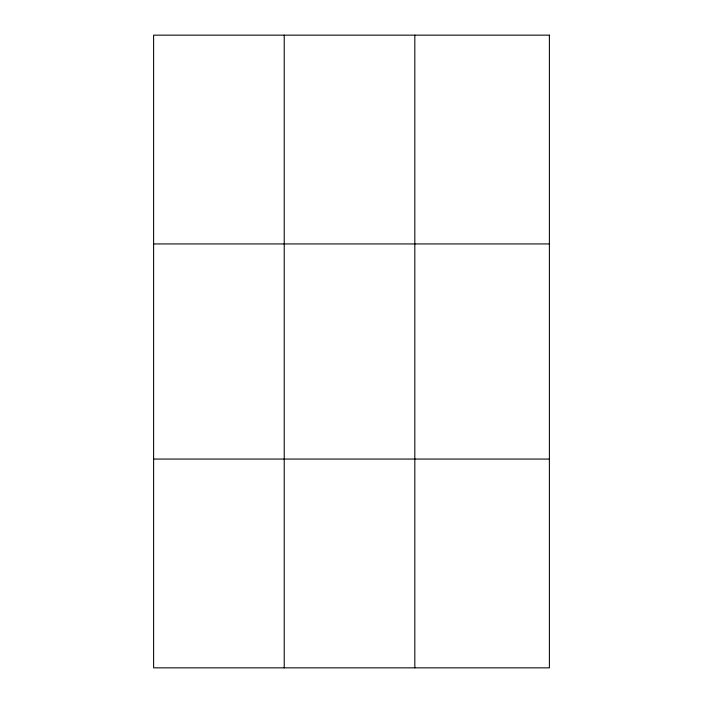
<?xml version="1.0" encoding="UTF-8"?>
<svg xmlns="http://www.w3.org/2000/svg" width="703" height="703" viewBox="0 0 703 703"><rect width="100%" height="100%" fill="white"/><g stroke="black" fill="none" stroke-linecap="round" stroke-linejoin="round"><path stroke-width="1.05" d="M284.223 35.15L284.223 667.85M414.823 35.15L414.823 667.85M153.614 243.941L549.386 243.941M153.614 459.059L549.386 459.059M549.386 35.15L549.386 667.85L153.614 667.85L153.614 35.15L549.386 35.15"/></g></svg>
